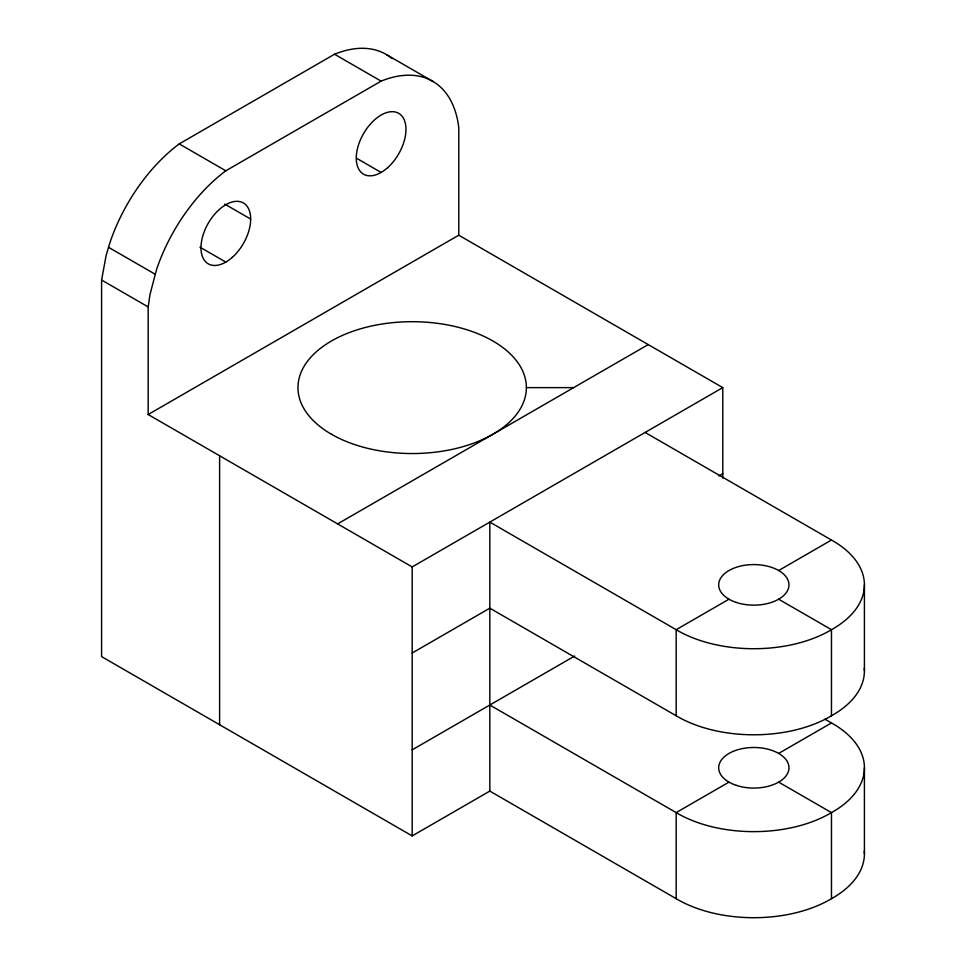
<?xml version="1.0" encoding="UTF-8"?>
<svg xmlns="http://www.w3.org/2000/svg" width="966" height="966" viewBox="0 0 966 966"><rect width="100%" height="100%" fill="white"/><g stroke="black" fill="none" stroke-linecap="round" stroke-linejoin="round"><path stroke-width="1.45" d="M864.304 851.07A107.975 62.343 0 0 1 831.472 898.682A107.975 62.343 0 0 1 676.176 898.682L489.822 791.094L412.18 835.916L101.587 656.602L101.587 280.031L106.2 255.133L110.039 242.369A129.686 74.877 -60 0 1 179.229 143.898L334.526 54.229A129.686 74.877 -60 0 1 392.16 58.636M148.172 306.922L149.959 294.63L156.637 269.26A129.686 74.877 -60 0 1 225.815 170.789L381.111 81.132A129.686 74.877 -60 0 1 458.765 127.609L458.765 235.197L148.172 414.523L148.172 306.922L101.587 280.031M337.629 523.898L648.222 344.584M148.172 414.523L412.18 566.933L722.761 387.62L722.761 478.158M412.18 653.016L489.822 608.182L676.176 715.77A107.975 62.343 0 0 0 831.472 715.77A107.975 62.343 0 0 0 864.304 668.17M718.885 475.936L722.761 473.69M412.18 749.845L574.649 656.047M728.98 599.21L676.176 629.699L489.822 522.111L489.822 791.094M778.668 570.52L831.472 540.042A107.975 62.343 0 0 1 831.472 629.699L831.472 715.77M728.98 782.122L676.176 812.611L489.822 705.011M778.668 753.432L831.472 722.942A107.975 62.343 0 0 1 831.472 812.611L831.472 898.682M526.373 387.62L573.683 387.62M386.654 54.724L433.239 81.615M334.526 54.229L381.111 81.132M356.526 158.243L381.111 172.443M458.765 235.197L722.761 387.62M179.229 143.898L225.815 170.789M645.119 432.454L831.472 540.042M224.788 204.116L250.665 219.065M199.938 247.151L225.815 262.1M778.668 599.21L831.472 629.699A107.975 62.343 0 0 1 676.176 629.699L676.176 715.77M108.554 247.308L155.152 274.211M824.952 719.187L831.472 722.942M778.668 782.122L831.472 812.611A107.975 62.343 0 0 1 676.176 812.611L676.176 898.682M864.413 584.865L864.413 670.947M864.413 767.777L864.413 853.847M412.18 566.933L412.18 835.916M219.608 455.759L219.608 724.742M331.423 434.241A114.205 65.93 0 0 0 522.485 404.682A114.205 65.93 0 0 0 382.621 323.936A114.205 65.93 0 0 0 331.423 434.241M736.261 785.346A35.138 20.286 0 0 0 788.968 767.777A35.138 20.286 0 0 0 736.261 750.208A35.138 20.286 0 0 0 736.261 785.346M736.261 602.434A35.138 20.286 0 0 0 788.968 584.865A35.138 20.286 0 0 0 736.261 567.296A35.138 20.286 0 0 0 736.261 602.434M387.547 167.746A35.138 20.286 -60 0 0 398.68 113.312A35.138 20.286 -60 0 0 357.118 150.177A35.138 20.286 -60 0 0 387.547 167.746M232.251 257.403A35.138 20.286 -60 0 0 243.396 202.969A35.138 20.286 -60 0 0 201.822 239.834A35.138 20.286 -60 0 0 232.251 257.403"/></g></svg>
